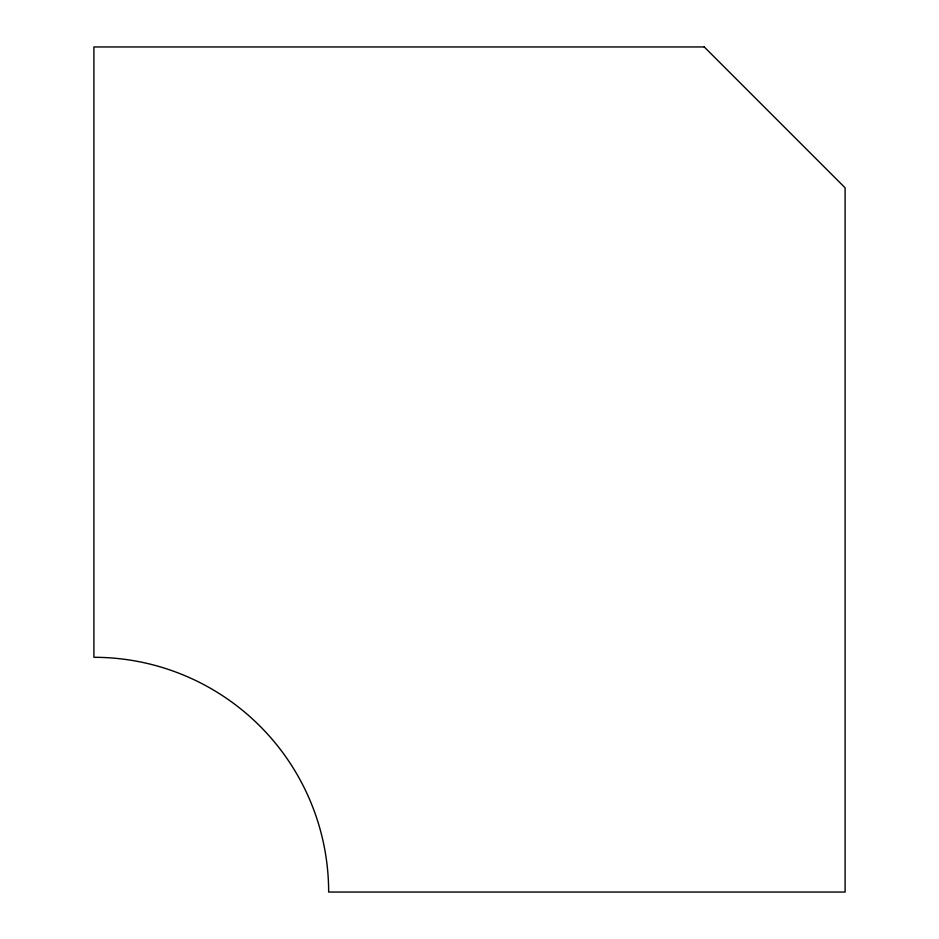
<?xml version="1.0" encoding="UTF-8"?>
<svg xmlns="http://www.w3.org/2000/svg" width="939" height="939" viewBox="0 0 939 939"><rect width="100%" height="100%" fill="white"/><g stroke="black" fill="none" stroke-linecap="round" stroke-linejoin="round"><path stroke-width="1.41" d="M704.25 46.95L93.9 46.95L93.9 657.3A234.75 234.75 0 0 1 328.65 892.05L845.1 892.05L845.1 187.8L704.25 46.95"/></g></svg>
